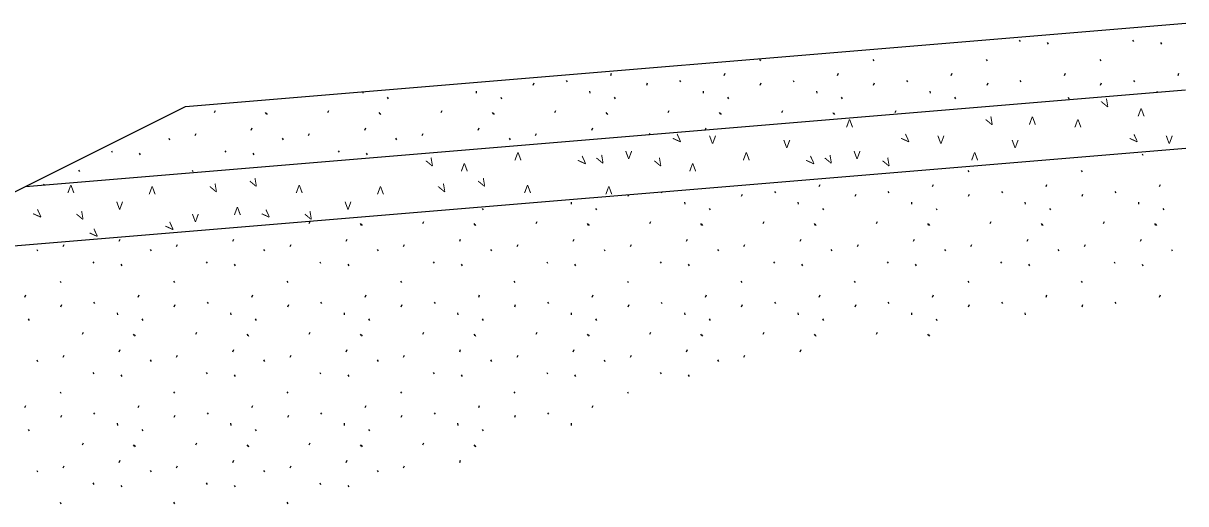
# Model space of a CAD drawing. Extents: x 1007 to 1035.5, y 1000.5 to 1021.5.
# Drawn here: x 1008.698 to 1011.603, y 1015.237 to 1016.438 of the extents above; entities that cross this region are included whole.
import ezdxf

# ---------------------------------------------------------------- set-up
doc = ezdxf.new("R2010")
doc.units = 0
doc.layers.add('Level 1', color=7, linetype='Continuous')

msp = doc.modelspace()

# ---------------------------------------------------------------- linework, layer by layer
at = {"layer": 'Level 1'}
for p, q in [((1009.1033, 1016.2299), (1011.6033, 1016.4383)), ((1011.1864, 1016.3961), (1011.1888, 1016.3925)), ((1011.2563, 1016.3897), (1011.2588, 1016.3861)), ((1011.47, 1016.3961), (1011.4723, 1016.3925)), ((1011.5399, 1016.3897), (1011.5423, 1016.3861)), ((1010.5373, 1016.3476), (1010.5398, 1016.3441)), ((1010.8209, 1016.3476), (1010.8233, 1016.3441)), ((1011.1045, 1016.3476), (1011.1069, 1016.3441)), ((1011.3881, 1016.3476), (1011.3905, 1016.3441)), ((1010.1658, 1016.3078), (1010.1681, 1016.3132)), ((1010.4493, 1016.3078), (1010.4517, 1016.3132)), ((1010.7329, 1016.3078), (1010.7353, 1016.3132)), ((1011.0165, 1016.3078), (1011.0188, 1016.3132)), ((1011.3001, 1016.3078), (1011.3024, 1016.3132)), ((1011.5837, 1016.3078), (1011.586, 1016.3132)), ((1008.7033, 1016.0299), (1011.6025, 1016.2715)), ((1009.9722, 1016.2836), (1009.9745, 1016.2889)), ((1010.0543, 1016.2951), (1010.0567, 1016.2915)), ((1010.2558, 1016.2836), (1010.2581, 1016.2889)), ((1010.3378, 1016.2951), (1010.3403, 1016.2915)), ((1010.5393, 1016.2836), (1010.5417, 1016.2889)), ((1010.6214, 1016.2951), (1010.6238, 1016.2915)), ((1010.8229, 1016.2836), (1010.8253, 1016.2889)), ((1010.905, 1016.2951), (1010.9074, 1016.2915)), ((1011.1065, 1016.2836), (1011.1088, 1016.2889)), ((1011.1886, 1016.2951), (1011.191, 1016.2915)), ((1011.3901, 1016.2836), (1011.3924, 1016.2889)), ((1011.4722, 1016.2951), (1011.4746, 1016.2915)), ((1009.546, 1016.2668), (1009.5463, 1016.2634)), ((1009.6072, 1016.253), (1009.6096, 1016.2495)), ((1009.8293, 1016.2688), (1009.8299, 1016.2634)), ((1009.8908, 1016.253), (1009.8932, 1016.2495)), ((1010.1129, 1016.2688), (1010.1135, 1016.2634)), ((1010.1743, 1016.253), (1010.1768, 1016.2495)), ((1010.3965, 1016.2688), (1010.3971, 1016.2634)), ((1010.4579, 1016.253), (1010.4603, 1016.2495)), ((1010.6801, 1016.2688), (1010.6807, 1016.2634)), ((1010.7415, 1016.253), (1010.7439, 1016.2495)), ((1010.9637, 1016.2688), (1010.9643, 1016.2634)), ((1011.0251, 1016.253), (1011.0275, 1016.2495)), ((1011.3087, 1016.253), (1011.3111, 1016.2495)), ((1011.5308, 1016.2688), (1011.5312, 1016.2656)), ((1007.7695, 1015.563), (1009.1033, 1016.2299)), ((1009.1753, 1016.2149), (1009.1777, 1016.2203)), ((1009.3026, 1016.2149), (1009.3049, 1016.2113)), ((1009.3049, 1016.2136), (1009.3073, 1016.21)), ((1009.4588, 1016.2149), (1009.4613, 1016.2203)), ((1009.5862, 1016.2149), (1009.5885, 1016.2113)), ((1009.5885, 1016.2136), (1009.5908, 1016.21)), ((1009.7424, 1016.2149), (1009.7448, 1016.2203)), ((1009.8698, 1016.2149), (1009.8721, 1016.2113)), ((1009.8721, 1016.2136), (1009.8744, 1016.21)), ((1010.026, 1016.2149), (1010.0284, 1016.2203)), ((1010.1533, 1016.2149), (1010.1557, 1016.2113)), ((1010.1557, 1016.2136), (1010.158, 1016.21)), ((1010.3096, 1016.2149), (1010.312, 1016.2203)), ((1010.4369, 1016.2149), (1010.4393, 1016.2113)), ((1010.4393, 1016.2136), (1010.4416, 1016.21)), ((1010.5932, 1016.2149), (1010.5956, 1016.2203)), ((1010.7205, 1016.2149), (1010.7228, 1016.2113)), ((1010.7228, 1016.2136), (1010.7252, 1016.21)), ((1010.8768, 1016.2149), (1010.8792, 1016.2203)), ((1009.1273, 1016.1574), (1009.1297, 1016.1628)), ((1009.2676, 1016.171), (1009.27, 1016.1763)), ((1009.4109, 1016.1574), (1009.4133, 1016.1628)), ((1009.5512, 1016.171), (1009.5536, 1016.1763)), ((1009.6945, 1016.1574), (1009.6968, 1016.1628)), ((1009.8348, 1016.171), (1009.8372, 1016.1763)), ((1009.9781, 1016.1574), (1009.9804, 1016.1628)), ((1010.1183, 1016.171), (1010.1208, 1016.1763)), ((1010.2628, 1016.1598), (1010.264, 1016.1628)), ((1010.4022, 1016.1715), (1010.4043, 1016.1763)), ((1009.0611, 1016.1505), (1009.0634, 1016.1469)), ((1009.3447, 1016.1505), (1009.347, 1016.1469)), ((1009.6283, 1016.1505), (1009.6306, 1016.1469)), ((1009.9118, 1016.1505), (1009.9142, 1016.1469)), ((1008.3531, 1015.8548), (1011.6033, 1016.1257)), ((1008.9178, 1016.1195), (1008.9201, 1016.116)), ((1008.9877, 1016.1131), (1008.9901, 1016.1096)), ((1009.2013, 1016.1195), (1009.2037, 1016.116)), ((1009.2713, 1016.1131), (1009.2737, 1016.1096)), ((1009.4849, 1016.1195), (1009.4873, 1016.116)), ((1009.5548, 1016.1131), (1009.5573, 1016.1096)), ((1009.7685, 1016.1195), (1009.769, 1016.1188)), ((1011.4936, 1016.1119), (1011.496, 1016.1083)), ((1008.8358, 1016.0711), (1008.8383, 1016.0675)), ((1009.1194, 1016.0711), (1009.1218, 1016.0675)), ((1011.0582, 1016.0699), (1011.0606, 1016.0663)), ((1011.3418, 1016.0699), (1011.3442, 1016.0663)), ((1008.7489, 1016.0338), (1008.7502, 1016.0367)), ((1010.2094, 1016.0058), (1010.2111, 1016.0096)), ((1010.2922, 1016.0164), (1010.2939, 1016.0138)), ((1010.493, 1016.0058), (1010.4953, 1016.0112)), ((1010.5751, 1016.0173), (1010.5775, 1016.0138)), ((1010.6866, 1016.0301), (1010.6889, 1016.0354)), ((1010.7766, 1016.0058), (1010.7789, 1016.0112)), ((1010.8587, 1016.0173), (1010.8611, 1016.0138)), ((1010.9702, 1016.0301), (1010.9725, 1016.0354)), ((1011.0602, 1016.0058), (1011.0625, 1016.0112)), ((1011.1423, 1016.0173), (1011.1447, 1016.0138)), ((1011.2538, 1016.0301), (1011.2561, 1016.0354)), ((1011.3438, 1016.0058), (1011.3461, 1016.0112)), ((1011.4258, 1016.0173), (1011.4283, 1016.0138)), ((1011.5373, 1016.0301), (1011.5397, 1016.0354)), ((1010.0666, 1015.991), (1010.0672, 1015.9857)), ((1010.3502, 1015.991), (1010.3508, 1015.9857)), ((1010.6338, 1015.991), (1010.6343, 1015.9857)), ((1010.9173, 1015.991), (1010.9179, 1015.9857)), ((1011.2009, 1015.991), (1011.2015, 1015.9857)), ((1011.4845, 1015.991), (1011.4851, 1015.9857)), ((1009.8444, 1015.9753), (1009.8468, 1015.9718)), ((1010.128, 1015.9753), (1010.1304, 1015.9718)), ((1010.4116, 1015.9753), (1010.414, 1015.9718)), ((1010.6952, 1015.9753), (1010.6976, 1015.9718)), ((1010.9788, 1015.9753), (1010.9812, 1015.9718)), ((1011.2623, 1015.9753), (1011.2648, 1015.9718)), ((1011.5459, 1015.9753), (1011.5483, 1015.9718)), ((1009.4125, 1015.9372), (1009.4149, 1015.9425)), ((1009.5398, 1015.9372), (1009.5422, 1015.9336)), ((1009.5422, 1015.9358), (1009.5445, 1015.9323)), ((1009.6961, 1015.9372), (1009.6985, 1015.9425)), ((1009.8234, 1015.9372), (1009.8258, 1015.9336)), ((1009.8258, 1015.9358), (1009.8281, 1015.9323)), ((1009.9797, 1015.9372), (1009.9821, 1015.9425)), ((1010.107, 1015.9372), (1010.1093, 1015.9336)), ((1010.1093, 1015.9358), (1010.1117, 1015.9323)), ((1010.2633, 1015.9372), (1010.2657, 1015.9425)), ((1010.3906, 1015.9372), (1010.3929, 1015.9336)), ((1010.3929, 1015.9358), (1010.3953, 1015.9323)), ((1010.5468, 1015.9372), (1010.5493, 1015.9425)), ((1010.6742, 1015.9372), (1010.6765, 1015.9336)), ((1010.6765, 1015.9358), (1010.6788, 1015.9323)), ((1010.8304, 1015.9372), (1010.8328, 1015.9425)), ((1010.9578, 1015.9372), (1010.9601, 1015.9336)), ((1010.9601, 1015.9358), (1010.9624, 1015.9323)), ((1011.114, 1015.9372), (1011.1164, 1015.9425)), ((1011.2413, 1015.9372), (1011.2437, 1015.9336)), ((1011.2437, 1015.9358), (1011.246, 1015.9323)), ((1011.3976, 1015.9372), (1011.4, 1015.9425)), ((1011.5249, 1015.9372), (1011.5273, 1015.9336)), ((1011.5273, 1015.9358), (1011.5296, 1015.9323)), ((1008.9377, 1015.8933), (1008.9401, 1015.8986)), ((1009.2213, 1015.8933), (1009.2237, 1015.8986)), ((1009.5048, 1015.8933), (1009.5073, 1015.8986)), ((1009.7884, 1015.8933), (1009.7908, 1015.8986)), ((1010.072, 1015.8933), (1010.0744, 1015.8986)), ((1010.3556, 1015.8933), (1010.358, 1015.8986)), ((1010.6392, 1015.8933), (1010.6416, 1015.8986)), ((1010.9228, 1015.8933), (1010.9252, 1015.8986)), ((1011.2063, 1015.8933), (1011.2088, 1015.8986)), ((1011.4899, 1015.8933), (1011.4923, 1015.8986)), ((1008.7312, 1015.8728), (1008.7335, 1015.8692)), ((1008.7974, 1015.8797), (1008.7998, 1015.885)), ((1009.0148, 1015.8728), (1009.0171, 1015.8692)), ((1009.081, 1015.8797), (1009.0833, 1015.885)), ((1009.2983, 1015.8728), (1009.3007, 1015.8692)), ((1009.3646, 1015.8797), (1009.3669, 1015.885)), ((1009.5819, 1015.8728), (1009.5843, 1015.8692)), ((1009.6482, 1015.8797), (1009.6505, 1015.885)), ((1009.8655, 1015.8728), (1009.8678, 1015.8692)), ((1009.9318, 1015.8797), (1009.9341, 1015.885)), ((1010.1491, 1015.8728), (1010.1514, 1015.8692)), ((1010.2153, 1015.8797), (1010.2177, 1015.885)), ((1010.4327, 1015.8728), (1010.435, 1015.8692)), ((1010.4989, 1015.8797), (1010.5013, 1015.885)), ((1010.7163, 1015.8728), (1010.7186, 1015.8692)), ((1010.7825, 1015.8797), (1010.7848, 1015.885)), ((1010.9998, 1015.8728), (1011.0022, 1015.8692)), ((1011.0661, 1015.8797), (1011.0684, 1015.885)), ((1011.2834, 1015.8728), (1011.2858, 1015.8692)), ((1011.3497, 1015.8797), (1011.352, 1015.885)), ((1011.567, 1015.8728), (1011.5693, 1015.8692)), ((1008.8714, 1015.8418), (1008.8738, 1015.8383)), ((1008.9413, 1015.8354), (1008.9438, 1015.8318)), ((1009.155, 1015.8418), (1009.1573, 1015.8383)), ((1009.2249, 1015.8354), (1009.2273, 1015.8318)), ((1009.4386, 1015.8418), (1009.4409, 1015.8383)), ((1009.5085, 1015.8354), (1009.5109, 1015.8318)), ((1009.7222, 1015.8418), (1009.7245, 1015.8383)), ((1009.7921, 1015.8354), (1009.7945, 1015.8318)), ((1010.0058, 1015.8418), (1010.0081, 1015.8383)), ((1010.0757, 1015.8354), (1010.0781, 1015.8318)), ((1010.2893, 1015.8418), (1010.2917, 1015.8383)), ((1010.3593, 1015.8354), (1010.3617, 1015.8318)), ((1010.5729, 1015.8418), (1010.5753, 1015.8383)), ((1010.6428, 1015.8354), (1010.6453, 1015.8318)), ((1010.8565, 1015.8418), (1010.8588, 1015.8383)), ((1010.9264, 1015.8354), (1010.9288, 1015.8318)), ((1011.1401, 1015.8418), (1011.1424, 1015.8383)), ((1011.21, 1015.8354), (1011.2124, 1015.8318)), ((1011.4237, 1015.8418), (1011.426, 1015.8383)), ((1011.4936, 1015.8354), (1011.496, 1015.8318)), ((1008.7895, 1015.7933), (1008.7919, 1015.7898)), ((1009.0731, 1015.7933), (1009.0755, 1015.7898)), ((1009.3567, 1015.7933), (1009.3591, 1015.7898)), ((1009.6403, 1015.7933), (1009.6427, 1015.7898)), ((1009.9238, 1015.7933), (1009.9263, 1015.7898)), ((1010.2074, 1015.7933), (1010.2098, 1015.7898)), ((1010.491, 1015.7933), (1010.4934, 1015.7898)), ((1010.7746, 1015.7933), (1010.777, 1015.7898)), ((1011.0582, 1015.7933), (1011.0606, 1015.7898)), ((1011.3418, 1015.7933), (1011.3442, 1015.7898)), ((1008.7015, 1015.7536), (1008.7038, 1015.7589)), ((1008.9851, 1015.7536), (1008.9874, 1015.7589)), ((1009.2687, 1015.7536), (1009.271, 1015.7589)), ((1009.5523, 1015.7536), (1009.5546, 1015.7589)), ((1009.8358, 1015.7536), (1009.8382, 1015.7589)), ((1010.1194, 1015.7536), (1010.1218, 1015.7589)), ((1010.403, 1015.7536), (1010.4053, 1015.7589)), ((1010.6866, 1015.7536), (1010.6889, 1015.7589)), ((1010.9702, 1015.7536), (1010.9725, 1015.7589)), ((1011.2538, 1015.7536), (1011.2561, 1015.7589)), ((1011.5373, 1015.7536), (1011.5397, 1015.7589)), ((1008.7915, 1015.7293), (1008.7938, 1015.7347)), ((1008.8736, 1015.7408), (1008.876, 1015.7373)), ((1009.0751, 1015.7293), (1009.0774, 1015.7347)), ((1009.1572, 1015.7408), (1009.1596, 1015.7373)), ((1009.3587, 1015.7293), (1009.361, 1015.7347)), ((1009.4408, 1015.7408), (1009.4432, 1015.7373)), ((1009.6423, 1015.7293), (1009.6446, 1015.7347)), ((1009.7243, 1015.7408), (1009.7268, 1015.7373)), ((1009.9258, 1015.7293), (1009.9282, 1015.7347)), ((1010.0079, 1015.7408), (1010.0103, 1015.7373)), ((1010.2094, 1015.7293), (1010.2118, 1015.7347)), ((1010.2915, 1015.7408), (1010.2939, 1015.7373)), ((1010.493, 1015.7293), (1010.4953, 1015.7347)), ((1010.5751, 1015.7408), (1010.5775, 1015.7373)), ((1010.7766, 1015.7293), (1010.7789, 1015.7347)), ((1010.8587, 1015.7408), (1010.8611, 1015.7373)), ((1011.0602, 1015.7293), (1011.0625, 1015.7347)), ((1011.1423, 1015.7408), (1011.1447, 1015.7373)), ((1011.3438, 1015.7293), (1011.3461, 1015.7347)), ((1011.4258, 1015.7408), (1011.4283, 1015.7373)), ((1008.7101, 1015.6988), (1008.7125, 1015.6952)), ((1008.9323, 1015.7144), (1008.9328, 1015.7091)), ((1008.9937, 1015.6988), (1008.9961, 1015.6952)), ((1009.2158, 1015.7144), (1009.2164, 1015.7091)), ((1009.2773, 1015.6988), (1009.2797, 1015.6952)), ((1009.4994, 1015.7144), (1009.5, 1015.7091)), ((1009.5608, 1015.6988), (1009.5633, 1015.6952)), ((1009.783, 1015.7144), (1009.7836, 1015.7091)), ((1009.8444, 1015.6988), (1009.8468, 1015.6952)), ((1010.0666, 1015.7144), (1010.0672, 1015.7091)), ((1010.128, 1015.6988), (1010.1304, 1015.6952)), ((1010.3502, 1015.7144), (1010.3508, 1015.7091)), ((1010.4116, 1015.6988), (1010.414, 1015.6952)), ((1010.6338, 1015.7144), (1010.6343, 1015.7091)), ((1010.6952, 1015.6988), (1010.6976, 1015.6952)), ((1010.9173, 1015.7144), (1010.9179, 1015.7091)), ((1010.9788, 1015.6988), (1010.9812, 1015.6952)), ((1011.2009, 1015.7144), (1011.2015, 1015.7091)), ((1008.8453, 1015.6607), (1008.8478, 1015.6659)), ((1009.1289, 1015.6607), (1009.1313, 1015.6659)), ((1009.4125, 1015.6607), (1009.4149, 1015.6659)), ((1009.6961, 1015.6607), (1009.6985, 1015.6659)), ((1009.9797, 1015.6607), (1009.9821, 1015.6659)), ((1010.2633, 1015.6607), (1010.2657, 1015.6659)), ((1010.5468, 1015.6607), (1010.5493, 1015.6659)), ((1010.8304, 1015.6607), (1010.8328, 1015.6659)), ((1008.9727, 1015.6607), (1008.975, 1015.6571)), ((1008.975, 1015.6593), (1008.9773, 1015.6558)), ((1009.2563, 1015.6607), (1009.2586, 1015.6571)), ((1009.2586, 1015.6593), (1009.2609, 1015.6558)), ((1009.5398, 1015.6607), (1009.5422, 1015.6571)), ((1009.5422, 1015.6593), (1009.5445, 1015.6558)), ((1009.8234, 1015.6607), (1009.8258, 1015.6571)), ((1009.8258, 1015.6593), (1009.8281, 1015.6558)), ((1010.107, 1015.6607), (1010.1093, 1015.6571)), ((1010.1093, 1015.6593), (1010.1117, 1015.6558)), ((1010.3906, 1015.6607), (1010.3929, 1015.6571)), ((1010.3929, 1015.6593), (1010.3953, 1015.6558)), ((1010.6742, 1015.6607), (1010.6765, 1015.6571)), ((1010.6765, 1015.6593), (1010.6788, 1015.6558)), ((1010.9578, 1015.6607), (1010.9601, 1015.6571)), ((1010.9601, 1015.6593), (1010.9624, 1015.6558)), ((1008.7974, 1015.6032), (1008.7998, 1015.6084)), ((1008.9377, 1015.6168), (1008.9401, 1015.6221)), ((1009.081, 1015.6032), (1009.0833, 1015.6084)), ((1009.2213, 1015.6168), (1009.2237, 1015.6221)), ((1009.3646, 1015.6032), (1009.3669, 1015.6084)), ((1009.5048, 1015.6168), (1009.5073, 1015.6221)), ((1009.6482, 1015.6032), (1009.6505, 1015.6084)), ((1009.7884, 1015.6168), (1009.7908, 1015.6221)), ((1009.9318, 1015.6032), (1009.9341, 1015.6084)), ((1010.072, 1015.6168), (1010.0744, 1015.6221)), ((1010.2153, 1015.6032), (1010.2177, 1015.6084)), ((1010.3556, 1015.6168), (1010.358, 1015.6221)), ((1010.4989, 1015.6032), (1010.5013, 1015.6084)), ((1010.6392, 1015.6168), (1010.6416, 1015.6221)), ((1008.7312, 1015.5963), (1008.7335, 1015.5927)), ((1009.0148, 1015.5963), (1009.0171, 1015.5927)), ((1009.2983, 1015.5963), (1009.3007, 1015.5927)), ((1009.5819, 1015.5963), (1009.5843, 1015.5927)), ((1009.8655, 1015.5963), (1009.8678, 1015.5927)), ((1010.1491, 1015.5963), (1010.1514, 1015.5927)), ((1010.4327, 1015.5963), (1010.435, 1015.5927)), ((1008.8714, 1015.5653), (1008.8738, 1015.5617)), ((1008.9413, 1015.5588), (1008.9438, 1015.5553)), ((1009.155, 1015.5653), (1009.1573, 1015.5617)), ((1009.2249, 1015.5588), (1009.2273, 1015.5553)), ((1009.4386, 1015.5653), (1009.4409, 1015.5617)), ((1009.5085, 1015.5588), (1009.5109, 1015.5553)), ((1009.7222, 1015.5653), (1009.7245, 1015.5617)), ((1009.7921, 1015.5588), (1009.7945, 1015.5553)), ((1010.0058, 1015.5653), (1010.0081, 1015.5617)), ((1010.0757, 1015.5588), (1010.0781, 1015.5553)), ((1010.2893, 1015.5653), (1010.2917, 1015.5617)), ((1010.3593, 1015.5588), (1010.3617, 1015.5553)), ((1008.7895, 1015.5168), (1008.7919, 1015.5133)), ((1009.0731, 1015.5168), (1009.0755, 1015.5133)), ((1009.3567, 1015.5168), (1009.3591, 1015.5133)), ((1009.6403, 1015.5168), (1009.6427, 1015.5133)), ((1009.9238, 1015.5168), (1009.9263, 1015.5133)), ((1010.2074, 1015.5168), (1010.2098, 1015.5133)), ((1008.7015, 1015.477), (1008.7038, 1015.4823)), ((1008.7915, 1015.4528), (1008.7938, 1015.4581)), ((1008.8736, 1015.4643), (1008.876, 1015.4607)), ((1008.9851, 1015.477), (1008.9874, 1015.4823)), ((1009.0751, 1015.4528), (1009.0774, 1015.4581)), ((1009.1572, 1015.4643), (1009.1596, 1015.4607)), ((1009.2687, 1015.477), (1009.271, 1015.4823)), ((1009.3587, 1015.4528), (1009.361, 1015.4581)), ((1009.4408, 1015.4643), (1009.4432, 1015.4607)), ((1009.5523, 1015.477), (1009.5546, 1015.4823)), ((1009.6423, 1015.4528), (1009.6446, 1015.4581)), ((1009.7243, 1015.4643), (1009.7268, 1015.4607)), ((1009.8358, 1015.477), (1009.8382, 1015.4823)), ((1009.9258, 1015.4528), (1009.9282, 1015.4581)), ((1010.0079, 1015.4643), (1010.0103, 1015.4607)), ((1010.1194, 1015.477), (1010.1218, 1015.4823)), ((1008.9323, 1015.4379), (1008.9328, 1015.4326)), ((1009.2158, 1015.4379), (1009.2164, 1015.4326)), ((1009.4994, 1015.4379), (1009.5, 1015.4326)), ((1009.783, 1015.4379), (1009.7836, 1015.4326)), ((1010.0666, 1015.4379), (1010.0672, 1015.4326)), ((1008.7101, 1015.4222), (1008.7125, 1015.4187)), ((1008.9937, 1015.4222), (1008.9961, 1015.4187)), ((1009.2773, 1015.4222), (1009.2797, 1015.4187)), ((1009.5608, 1015.4222), (1009.5633, 1015.4187)), ((1009.8444, 1015.4222), (1009.8468, 1015.4187)), ((1008.8453, 1015.3841), (1008.8478, 1015.3894)), ((1008.9727, 1015.3841), (1008.975, 1015.3805)), ((1008.975, 1015.3828), (1008.9773, 1015.3792)), ((1009.1289, 1015.3841), (1009.1313, 1015.3894)), ((1009.2563, 1015.3841), (1009.2586, 1015.3805)), ((1009.2586, 1015.3828), (1009.2609, 1015.3792)), ((1009.4125, 1015.3841), (1009.4149, 1015.3894)), ((1009.5398, 1015.3841), (1009.5422, 1015.3805)), ((1009.5422, 1015.3828), (1009.5445, 1015.3792)), ((1009.6961, 1015.3841), (1009.6985, 1015.3894)), ((1009.8234, 1015.3841), (1009.8258, 1015.3805)), ((1009.8258, 1015.3828), (1009.8281, 1015.3792)), ((1008.9377, 1015.3402), (1008.9401, 1015.3455)), ((1009.2213, 1015.3402), (1009.2237, 1015.3455)), ((1009.5048, 1015.3402), (1009.5073, 1015.3455)), ((1009.7884, 1015.3402), (1009.7908, 1015.3455)), ((1008.7312, 1015.3197), (1008.7335, 1015.3161)), ((1008.7974, 1015.3266), (1008.7998, 1015.3319)), ((1009.0148, 1015.3197), (1009.0171, 1015.3161)), ((1009.081, 1015.3266), (1009.0833, 1015.3319)), ((1009.2983, 1015.3197), (1009.3007, 1015.3161)), ((1009.3646, 1015.3266), (1009.3669, 1015.3319)), ((1009.5819, 1015.3197), (1009.5843, 1015.3161)), ((1009.6482, 1015.3266), (1009.6505, 1015.3319)), ((1008.8714, 1015.2887), (1008.8738, 1015.2852)), ((1009.155, 1015.2887), (1009.1573, 1015.2852)), ((1009.4386, 1015.2887), (1009.4409, 1015.2852)), ((1008.9413, 1015.2823), (1008.9438, 1015.2788)), ((1009.2249, 1015.2823), (1009.2273, 1015.2788)), ((1009.5085, 1015.2823), (1009.5109, 1015.2788)), ((1008.7895, 1015.2403), (1008.7919, 1015.2367)), ((1009.0731, 1015.2403), (1009.0755, 1015.2367)), ((1009.3567, 1015.2403), (1009.3591, 1015.2367))]:
    msp.add_line(p, q, dxfattribs=at)

# ---------------------------------------------------------------- texts
for rotation, p in [(30, (1011.4005, 1016.2243)), (180, (1011.5003, 1016.2254)), (180, (1010.7716, 1016.198)), (30, (1011.1116, 1016.1796)), (180, (1011.2285, 1016.2048)), (180, (1011.3423, 1016.198)), (45, (1010.3344, 1016.1352)), (45, (1010.9051, 1016.1352)), (45, (1011.4758, 1016.1352)), (30, (1009.7126, 1016.0765)), (180, (1009.9429, 1016.1155)), (45, (1010.097, 1016.0802)), (30, (1010.1389, 1016.0834)), (30, (1010.2833, 1016.0765)), (180, (1010.5136, 1016.1155)), (45, (1010.6677, 1016.0802)), (30, (1010.7096, 1016.0834)), (30, (1010.8539, 1016.0765)), (180, (1011.0843, 1016.1155)), (180, (1009.8089, 1016.088)), (180, (1010.3796, 1016.088)), (30, (1009.2725, 1016.0256)), (30, (1009.8432, 1016.0256)), (180, (1008.8256, 1016.0337)), (180, (1009.0287, 1016.0303)), (30, (1009.1728, 1016.0118)), (180, (1009.3963, 1016.0337)), (180, (1009.5993, 1016.0303)), (30, (1009.7435, 1016.0118)), (180, (1009.9669, 1016.0337)), (180, (1010.17, 1016.0303)), (45, (1008.7358, 1015.9468)), (30, (1008.8393, 1015.9431)), (180, (1009.2417, 1015.9787)), (45, (1009.3065, 1015.9468)), (30, (1009.4099, 1015.9431)), (45, (1008.8767, 1015.8987)), (45, (1009.066, 1015.9159))]:
    msp.add_text('V', height=0.02, rotation=rotation, dxfattribs=at).set_placement(p)
for p in [(1010.4114, 1016.1368), (1010.9821, 1016.1368), (1011.5528, 1016.1368), (1010.5969, 1016.1264), (1011.1676, 1016.1264), (1010.2018, 1016.0989), (1010.7725, 1016.0989), (1008.9296, 1015.9724), (1009.5003, 1015.9724), (1009.1189, 1015.9415)]:
    msp.add_text('V', height=0.02, dxfattribs=at).set_placement(p)

doc.saveas('drawing.dxf')
